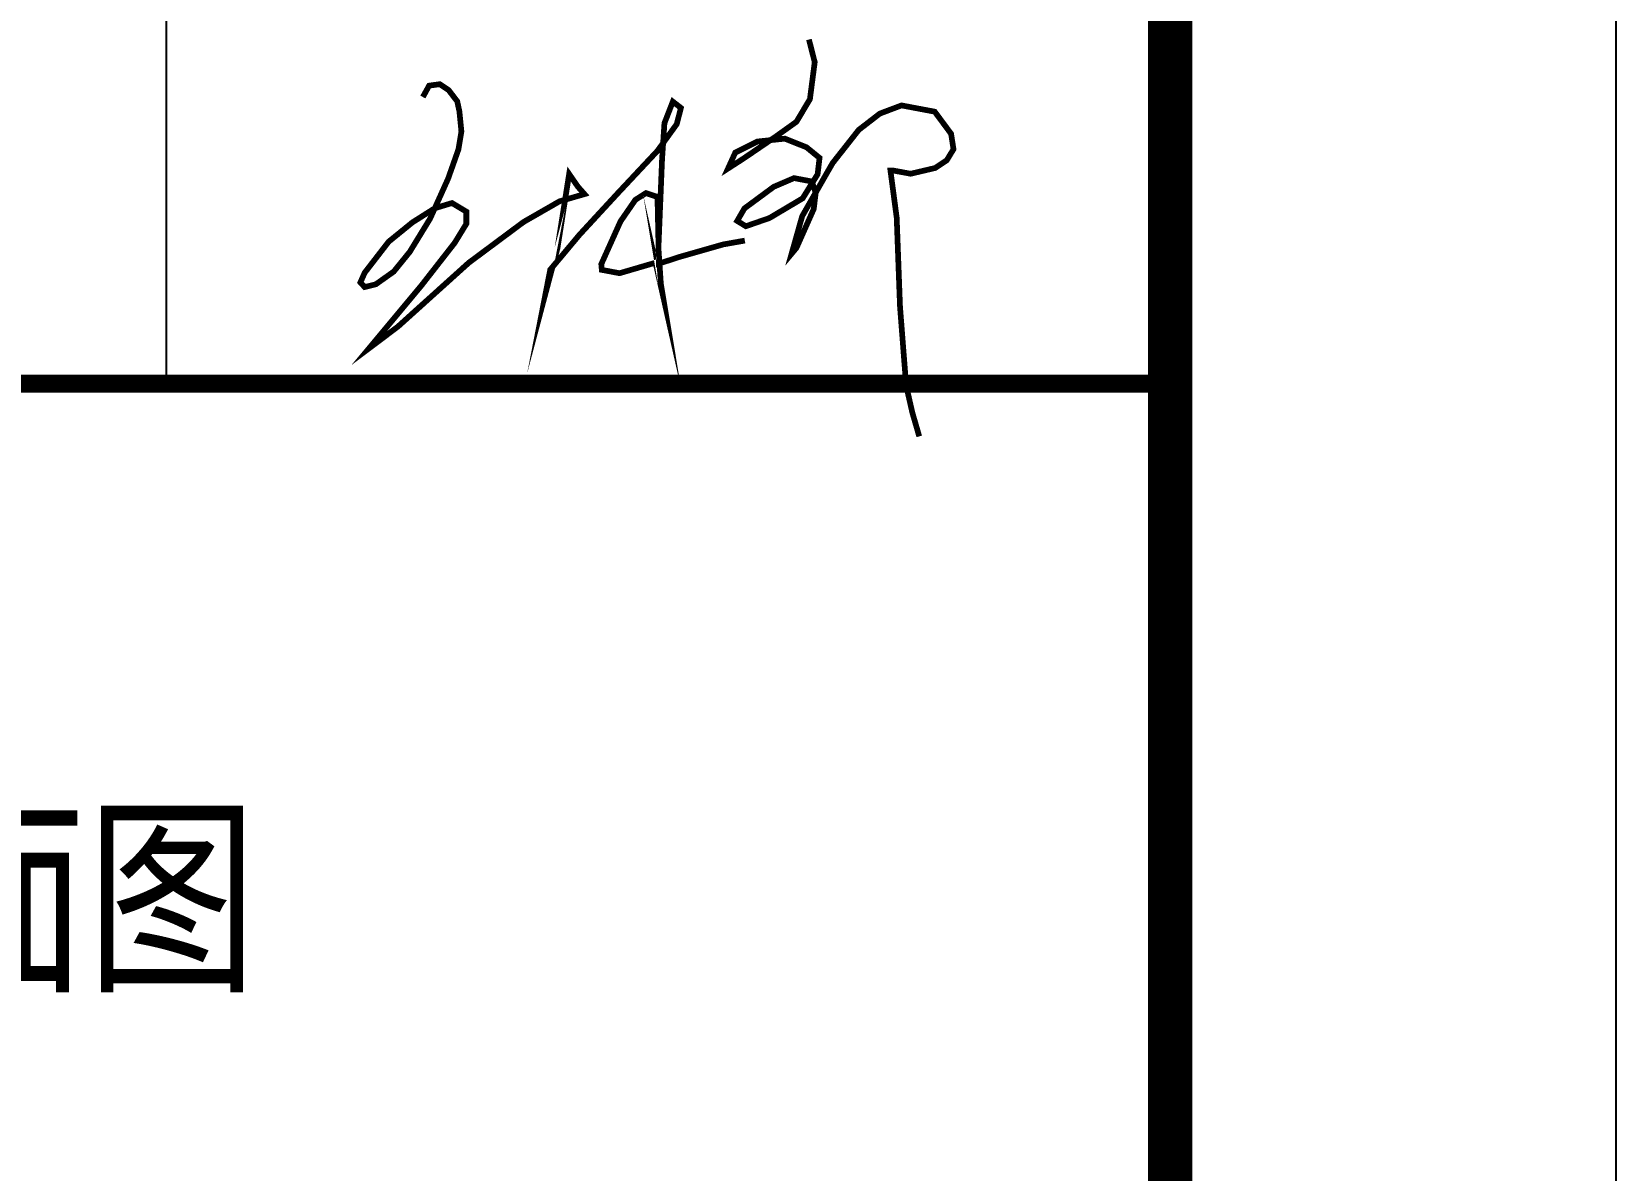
# Model space of a CAD drawing. Extents: x -6243262 to 3079315, y -2914302 to 172723.
# Drawn here: x -2321535 to -2317983, y -721914 to -719362 of the extents above; entities that cross this region are included whole.
import ezdxf
from ezdxf.enums import TextEntityAlignment as Align

# ---------------------------------------------------------------- set-up
doc = ezdxf.new("R2010")
doc.units = 0
doc.header["$LTSCALE"] = 1000
doc.layers.add('P-图框', color=7, linetype='Continuous')
doc.layers.add('PUB_TITLE', color=4, linetype='Continuous')
doc.styles.add('图签', font='', dxfattribs={"width": 0.66})
doc.styles.get('图签').set_extended_font_data('SimSun')

# ---------------------------------------------------------------- blocks, each defined once
blk = doc.blocks.new('A$C80fbf071')
at = {"lineweight": 53, "const_width": 12.8}
for points in [[(333.3501831161848, 368.6036324823217), (346.2999907910707, 317.9041614937887), (335.5139902651426, 234.8422518444422), (305.2867606198706, 184.1427808559092), (259.9624337637506, 151.7803421950375), (188.7384915578295, 103.241732945462), (152.0363580763224, 79.51264375567553), (168.2236176669539, 115.1062775409373), (217.8755588233471, 139.9157975995622), (279.3871452724852, 146.3882853317482), (327.948924049153, 126.9708221352485), (357.1025089251925, 103.241732945462), (352.774894627335, 66.56766829136177), (319.3267306745111, 12.62690469386871), (244.8488189399359, -31.60007856131415), (191.9759434759617, -49.93711088891723), (172.551231967198, -38.07256629466428), (188.7384915578295, -10.02175362585695), (254.5611746943032, 38.51685562371858), (299.9020191633608, 57.93431882027653), (339.8250869524491, 50.38140021802974), (348.4637979400286, 24.49144928934402), (344.1361836397555, -11.10218449591775), (305.2867606198706, -98.47572013855097), (294.5007600962999, -111.4206956028647), (318.2365682947566, -27.28845256802742), (386.2395761907101, 91.37718834998668), (444.7614748990454, 165.8562359523785), (492.2496089065098, 202.5303006064787), (540.8113876831485, 220.86733293414), (615.2727818048152, 206.8419265997654), (651.9749152886798, 157.2228864812932), (657.359656742803, 122.7096835660923), (642.262559531926, 97.90016350630322), (616.3629441845405, 80.63346456407453), (561.3097439610865, 67.68848909976077), (520.313031402824, 75.2414077007852), (515.9854171049665, 75.2414077007852), (530.0419047701289, -30.74179235697375), (537.4252772581531, -229.4400974976888), (551.2340007460152, -407.1457318174944), (565.0427242338774, -467.5286906921829), (580.5857969653734, -521.0150674748293)], [(-532.0570534121944, 239.7294344687543), (-518.017083357583, 265.1750960683858), (-494.1491342651716, 268.4870710706746), (-474.2619296252669, 255.2290735781135), (-455.0354294574354, 230.0459465825988), (-450.0801459086069, 207.2862159299839), (-445.6534259378968, 162.1706540143641), (-452.2935058915464, 122.2956866908062), (-475.5998561823217, 56.35911119703087), (-515.98541710258, -33.21567612406216), (-561.5079553019896, -107.5028715157241), (-597.3676905810717, -151.6793673479406), (-637.4559344899608, -180.0633970129129), (-662.480116409075, -186.3137400806008), (-672.0768488824251, -175.8931358062837), (-662.480116409075, -154.2239335071936), (-608.6822546851763, -84.5916785907757), (-555.330368479481, -41.26337147832965), (-505.3606303846755, -9.6500009445881), (-466.6307929599134, 2.064935632952256), (-434.6196612369968, -17.26165019985638), (-434.6196612369968, -44.59554144975846), (-460.6018646419107, -87.09585481163231), (-536.3351148760412, -184.1124884020828), (-632.715379894973, -299.7488838922873), (-652.4469976315158, -323.4227465009608), (-587.671852439642, -274.7071216833137), (-429.1523317206011, -131.8277123057924), (-306.459511059511, -40.51615760682034), (-225.7214244425413, 5.88178487305413), (-169.875378850702, 22.0175655221974), (-184.6751590478525, 38.82987765074358), (-204.1824586165021, 67.08264001368661), (-230.4289438116539, -99.69751579404692), (-255.9982069242105, -195.865960664727), (-246.5666505682457, -147.4485212326108), (-181.3055662357656, -69.43535396337393), (-95.00104443193413, 24.16832977652666), (-6.070222345588263, 119.1250764751749), (36.99119169116602, 178.9728686583403), (46.40623043180676, 215.283423861285), (28.23685742021189, 229.4098050427565), (9.406779936543899, 180.9923656106403), (4.022038480034098, 98.27377044319292), (-4.022038480034098, -98.27377044319292), (1.362702976475703, -178.9425762045139), (4.583637281670235, -198.2994544923131), (-10.48042470574728, -131.6156651258061), (-91.18547609925736, -155.2740719222638), (-130.9929206049419, -147.7514457750076), (-132.0830829870829, -134.8367627656262), (-89.0381865608797, -39.11260722394218), (-55.67261066794163, 9.284637237811694), (-32.00287291646237, 24.33998701811652), (-6.169328018411761, 15.73693000079948), (-2.948393710859818, -133.7664293801354), (43.31743702053791, -118.7110796010529), (141.2503575503943, -90.74104681130848), (189.6634778201696, -82.13798979399144)]]:
    blk.add_lwpolyline(points, dxfattribs=at)
blk = doc.blocks.new('TQ-A2')
at = {"layer": 'P-图框'}
blk.add_line((-2250.000000000175, 12200.00022238411), (-2250.000000000058, 17800.00022238411), dxfattribs=at)
blk.add_lwpolyline([(-6000, 31900.00022238411), (-6000, 0), (0, 0), (0, 31900.00022238411)], close=True, dxfattribs=at)
at = {"layer": 'P-图框', "linetype": 'Continuous', "const_width": 40}
blk.add_lwpolyline([(-6000, 12200.00022238411), (0, 12200.00022238411)], dxfattribs=at)
at = {"layer": 'P-图框'}
blk.add_blockref('A$C80fbf071', (-1143.019625361077, 12602.73685721285), dxfattribs=at)

msp = doc.modelspace()

# ---------------------------------------------------------------- linework, layer by layer
at = {"layer": 'PUB_TITLE'}
msp.add_lwpolyline([(-2377382.923189903, -733350.498250638), (-2317982.923189903, -733350.498250638), (-2317982.923189903, -691350.498250638), (-2377382.923189903, -691350.498250638)], close=True, dxfattribs=at)
at = {"layer": 'PUB_TITLE', "const_width": 100}
msp.add_lwpolyline([(-2375882.923189903, -732350.498250638), (-2318982.923189903, -732350.498250638), (-2318982.923189903, -692350.498250638), (-2375882.923189903, -692350.498250638)], close=True, dxfattribs=at)

# ---------------------------------------------------------------- block references
at = {"layer": 'P-图框'}
msp.add_blockref('TQ-A2', (-2318982.923189903, -732350.498250638), dxfattribs=at)

# ---------------------------------------------------------------- texts
at = {"layer": 'P-图框', "color": 6, "style": '图签', "width": 0.8}
msp.add_text('四层平面图', height=350, dxfattribs=at).set_placement((-2321984.270566444, -721301.7917823764), align=Align.MIDDLE_CENTER)

doc.saveas('drawing.dxf')
